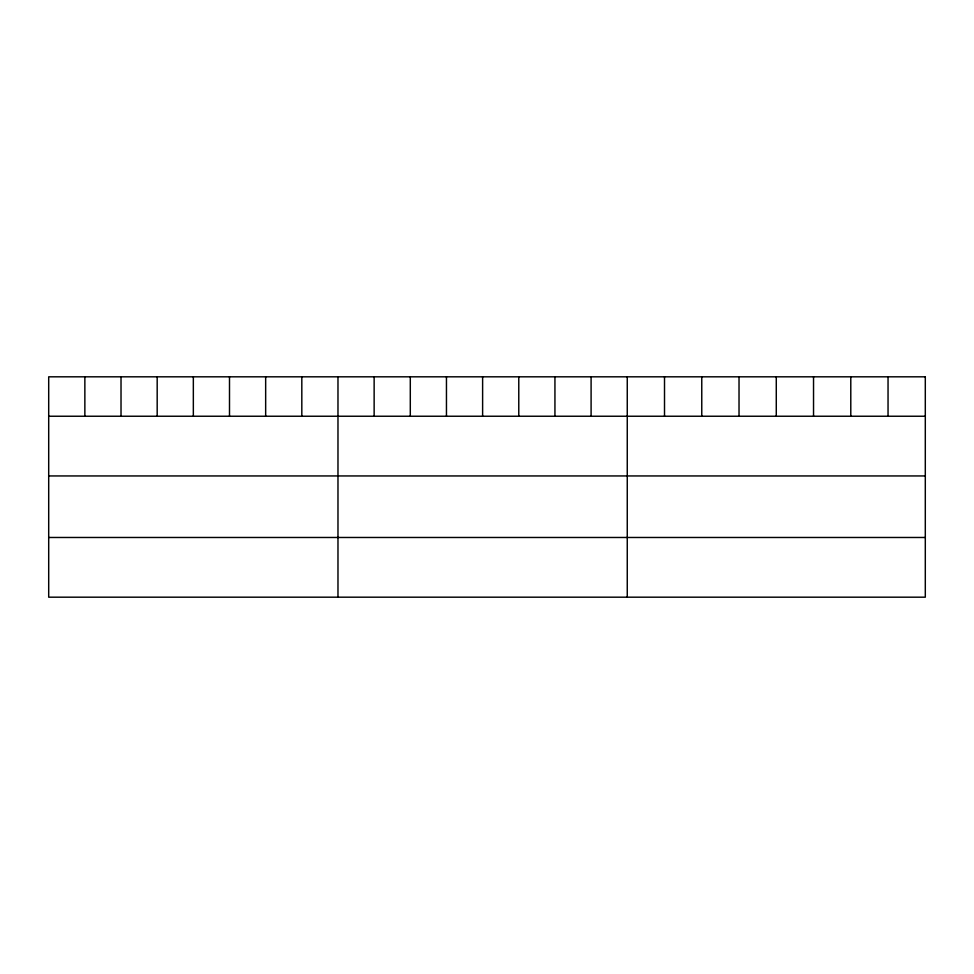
<?xml version="1.0" encoding="UTF-8"?>
<svg xmlns="http://www.w3.org/2000/svg" width="974" height="974" viewBox="0 0 974 974"><rect width="100%" height="100%" fill="white"/><g stroke="black" fill="none" stroke-linecap="round" stroke-linejoin="round"><path stroke-width="1.46" d="M48.7 416.239L925.3 416.239M48.7 475.945L925.3 475.945M48.7 537.478L925.3 537.478M888.044 376.816L888.044 416.239M850.789 376.816L850.789 416.239M813.534 376.816L813.534 416.239M776.278 376.816L776.278 416.239M739.023 376.816L739.023 416.239M701.767 376.816L701.767 416.239M664.511 376.816L664.511 416.239M627.256 376.816L627.256 597.184M591.096 376.816L591.096 416.239M554.937 376.816L554.937 416.239M518.777 376.816L518.777 416.239M482.617 376.816L482.617 416.239M446.457 376.816L446.457 416.239M410.298 376.816L410.298 416.239M374.138 376.816L374.138 416.239M337.978 376.816L337.978 597.184M301.818 376.816L301.818 416.239M265.659 376.816L265.659 416.239M229.499 376.816L229.499 416.239M193.339 376.816L193.339 416.239M157.179 376.816L157.179 416.239M121.02 376.816L121.02 416.239M84.86 376.816L84.86 416.239M925.3 376.816L48.7 376.816L48.7 597.184L925.3 597.184L925.3 376.816"/></g></svg>
